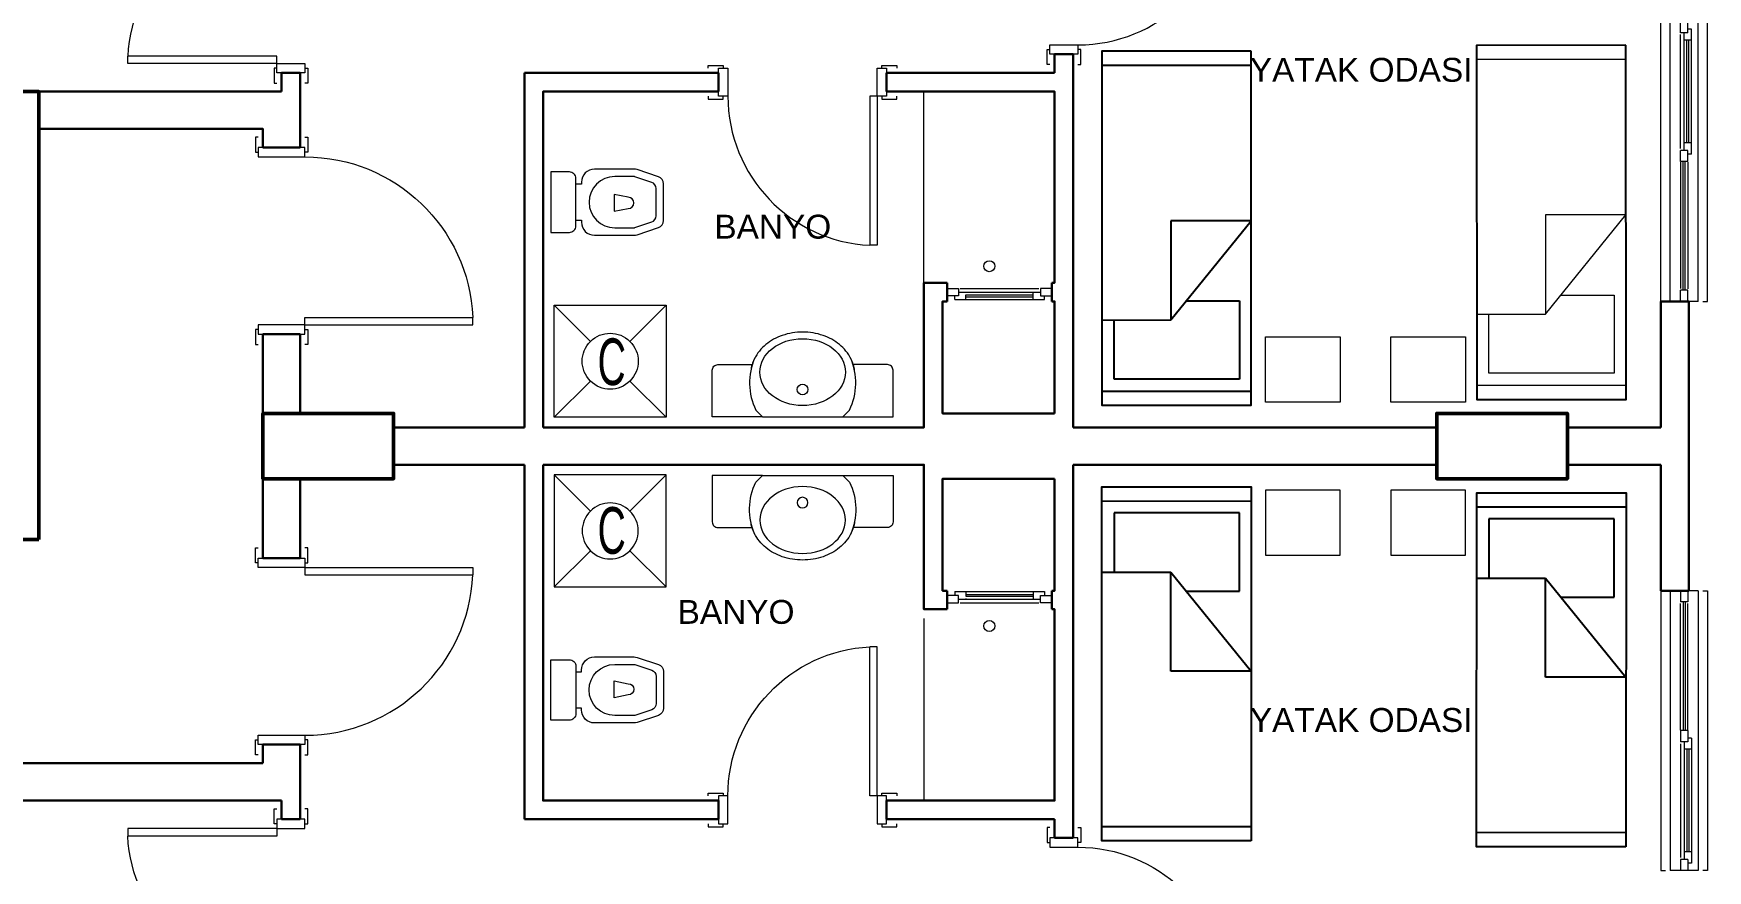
# Model space of a CAD drawing. Header units: millimetres. Extents: x 34 to 2479, y 29 to 1718.
# Drawn here: x 1582 to 2479, y 646 to 1095 of the extents above; entities that cross this region are included whole.
import ezdxf

# ---------------------------------------------------------------- set-up
doc = ezdxf.new("R2010")
doc.units = ezdxf.units.MM
doc.linetypes.add('BORDER', pattern=[1.75, 0.5, -0.25, 0.5, -0.25, 0, -0.25])
for name, color, linetype, lineweight in [('0-Gör-4__0_20_', 6, 'Continuous', 20), ('COLUMN4', 3, 'Continuous', 50), ('duv', 142, 'Continuous', 30), ('DUVAR', 7, 'Continuous', 50), ('KOLON', 1, 'Continuous', 50), ('mahal', 1, 'Continuous', 20), ('PENCERE', 3, 'Continuous', 18), ('SIVA', 254, 'Continuous', 20), ('TEFRIS', 6, 'Continuous', 15)]:
    doc.layers.add(name, color=color, linetype=linetype, lineweight=lineweight)
doc.layers.add('İÇ_ÖLÇÜ', color=7, linetype='Continuous')
doc.styles.add('TECHNICLIGHT', font='Arial')
doc.styles.add('text1', font='Arial')

# ---------------------------------------------------------------- blocks, each defined once
blk = doc.blocks.new('yatak_80')
for p, q in [((98059.694548, -98473.047281), (98059.694548, -98393.047281)), ((98196.134804, -98393.047281), (98196.134804, -98429.917169)), ((98227.879892, -98399.557105), (98196.134804, -98399.557105)), ((98227.879892, -98466.662257), (98227.879892, -98399.557105)), ((98234.264916, -98393.047281), (98234.264916, -98473.047281)), ((98143.004692, -98429.917169), (98196.134804, -98429.917169)), ((98143.004692, -98473.047281), (98143.004692, -98429.917169)), ((98196.134804, -98429.917169), (98143.004692, -98473.047281)), ((98185.954772, -98438.181144), (98185.954772, -98466.662257)), ((98185.954772, -98466.662257), (98227.879892, -98466.662257))]:
    blk.add_line(p, q)
at = {"layer": 'İÇ_ÖLÇÜ', "ltscale": 5}
blk.add_line((98052.104532, -98393.047281), (98241.854932, -98393.047281), dxfattribs=at)
at = {"layer": 'İÇ_ÖLÇÜ', "ltscale": 5, "flags": 128}
blk.add_lwpolyline([(98052.104532, -98473.047281), (98052.104532, -98393.047281), (98241.854932, -98393.047281), (98241.854932, -98473.047281), (98052.104532, -98473.047281)], dxfattribs=at)
blk = doc.blocks.new('a12')
at = {"layer": 'TEFRIS', "flags": 128}
blk.add_lwpolyline([(2349.141181, 932.106835), (2349.141181, 897.106835), (2309.141181, 897.106835), (2309.141181, 932.106835), (2349.141181, 932.106835)], dxfattribs=at)
at = {"layer": 'TEFRIS', "xscale": -1, "rotation": 90.02034}
blk.add_blockref('yatak_80', (-96072.789697, 99105.491741), dxfattribs=at)
blk = doc.blocks.new('A13')
for p, q in [((2191.270162, 994.26116), (2191.289023, 941.131051)), ((2191.289023, 941.131051), (2234.400272, 994.276471)), ((2199.549384, 951.314016), (2228.030495, 951.324127)), ((2228.030495, 951.324127), (2228.045379, 909.39901)), ((2154.419138, 941.117963), (2191.289023, 941.131051)), ((2228.045379, 909.39901), (2160.940231, 909.375187)), ((2154.432674, 902.987853), (2234.432669, 903.016253))]:
    blk.add_line(p, q)
at = {"layer": 'İÇ_ÖLÇÜ', "ltscale": 5, "flags": 128}
blk.add_lwpolyline([(2234.368002, 1085.176626), (2154.368007, 1085.148226), (2154.435368, 895.397837), (2234.435363, 895.426237), (2234.368002, 1085.176626)], dxfattribs=at)
at = {"layer": 'TEFRIS', "flags": 128}
blk.add_lwpolyline([(2282.080136, 932.106835), (2282.080136, 897.106835), (2242.080136, 897.106835), (2242.080136, 932.106835), (2282.080136, 932.106835)], dxfattribs=at)
blk = doc.blocks.new('a55')
for p, q in [((2154.432674, 844.128461), (2234.432669, 844.100061)), ((2160.940231, 837.741126), (2160.928961, 805.99604)), ((2228.045379, 837.717304), (2160.940231, 837.741126)), ((2228.030495, 795.792187), (2228.045379, 837.717304)), ((2154.419138, 805.998351), (2191.289023, 805.985263)), ((2191.270162, 752.855154), (2191.289023, 805.985263)), ((2191.289023, 805.985263), (2234.400272, 752.839843)), ((2199.549384, 795.802297), (2228.030495, 795.792187)), ((2234.400272, 752.839843), (2191.270162, 752.855154)), ((2234.370697, 669.529704), (2154.370702, 669.558104))]:
    blk.add_line(p, q)
at = {"layer": 'İÇ_ÖLÇÜ', "ltscale": 5, "flags": 128}
blk.add_lwpolyline([(2234.368002, 661.939688), (2154.368007, 661.968088), (2154.435368, 851.718477), (2234.435363, 851.690077), (2234.368002, 661.939688)], dxfattribs=at)
at = {"layer": 'TEFRIS', "flags": 128}
blk.add_lwpolyline([(2282.080136, 815.009478), (2282.080136, 850.009478), (2242.080136, 850.009478), (2242.080136, 815.009478), (2282.080136, 815.009478)], dxfattribs=at)
blk = doc.blocks.new('a56')
for p, q in [((2355.124342, 840.953974), (2435.124337, 840.925574)), ((2361.631899, 834.566639), (2361.620629, 802.821553)), ((2428.737046, 834.542817), (2361.631899, 834.566639)), ((2428.722163, 792.617699), (2428.737046, 834.542817)), ((2355.110806, 802.823864), (2391.980691, 802.810775)), ((2391.96183, 749.680666), (2391.980691, 802.810775)), ((2391.980691, 802.810775), (2435.09194, 749.665355)), ((2400.241052, 792.62781), (2428.722163, 792.617699)), ((2435.09194, 749.665355), (2391.96183, 749.680666)), ((2435.062365, 666.355216), (2355.06237, 666.383616))]:
    blk.add_line(p, q)
at = {"layer": 'İÇ_ÖLÇÜ', "ltscale": 5}
blk.add_line((2355.059675, 658.793601), (2355.127036, 848.543989), dxfattribs=at)
at = {"layer": 'İÇ_ÖLÇÜ', "ltscale": 5, "flags": 128}
blk.add_lwpolyline([(2435.05967, 658.765201), (2355.059675, 658.793601), (2355.127036, 848.543989), (2435.127031, 848.515589), (2435.05967, 658.765201)], dxfattribs=at)
at = {"layer": 'TEFRIS', "flags": 128}
blk.add_lwpolyline([(2349.141181, 815.009478), (2349.141181, 850.009478), (2309.141181, 850.009478), (2309.141181, 815.009478), (2349.141181, 815.009478)], dxfattribs=at)
blk = doc.blocks.new('camasır_mak_')
at = {"layer": 'TEFRIS', "color": 1}
for p, q in [((-0.3, 0.45), (0.3, 0.45)), ((-0.3, -0.15), (-0.3, 0.45)), ((0.3, 0.45), (0.3, -0.15)), ((0.3, -0.15), (-0.3, -0.15))]:
    blk.add_line(p, q, dxfattribs=at)
at = {"layer": 'TEFRIS', "color": 2}
for p, q in [((-0.106066, 0.256066), (-0.3, 0.45)), ((0.106066, 0.256066), (0.3, 0.45)), ((-0.3, -0.15), (-0.106066, 0.043934)), ((0.3, -0.15), (0.106066, 0.043934))]:
    blk.add_line(p, q, dxfattribs=at)
blk.add_ellipse((0, 0.15), major_axis=(-0.106066, 0.106066), ratio=1, dxfattribs=at)
at = {"layer": 'TEFRIS', "color": 7, "style": 'TECHNICLIGHT', "text_generation_flag": 4, "width": 0.6}
blk.add_text('C', height=0.25, dxfattribs=at).set_placement((-0.067544, 0.272442))
blk = doc.blocks.new('kapı_100')
at = {"layer": '0-Gör-4__0_20_', "ltscale": 5}
for p, q in [((-14, -2.5), (-14, 5.5)), ((-14, 5.5), (-12.5, 5.5)), ((14, 5.5), (12.5, 5.5)), ((14, -2.5), (14, 5.5)), ((-12.5, -2.5), (-14, -2.5)), ((12.5, -2.5), (14, -2.5)), ((12.5, -5), (102.399937, -5)), ((12.5, -5), (12.5, -9)), ((102.399937, -5), (102.399937, -9)), ((12.5, -9), (102.411045, -9.000494)), ((-14, -105.5), (-14, -97.5)), ((-14, -97.5), (-12.5, -97.5)), ((14, -97.5), (12.5, -97.5)), ((14, -105.5), (14, -97.5)), ((-12.5, -105.5), (-14, -105.5)), ((12.5, -105.5), (14, -105.5))]:
    blk.add_line(p, q, dxfattribs=at)
at = {"layer": '0-Gör-4__0_20_', "ltscale": 5, "flags": 128}
for points in [[(-12.5, 0), (12.5, 0), (12.5, -5), (-12.5, -5), (-12.5, 0)], [(-12.5, -95), (12.5, -95), (12.5, -100), (-12.5, -100), (-12.5, -95)]]:
    blk.add_lwpolyline(points, dxfattribs=at)
at = {"layer": '0-Gör-4__0_20_', "ltscale": 5}
blk.add_arc((12.5, -5), 90, 270, 357.452367, dxfattribs=at)
blk = doc.blocks.new('kapı_10')
at = {"layer": '0-Gör-4__0_20_', "ltscale": 5}
for p, q in [((-9, -2.5), (-9, 5.5)), ((-9, 5.5), (-7.5, 5.5)), ((9, 5.5), (7.5, 5.5)), ((9, -2.5), (9, 5.5)), ((-7.5, -2.5), (-9, -2.5)), ((7.5, -2.5), (9, -2.5)), ((7.5, -5), (87.399937, -5)), ((7.5, -5), (7.5, -9)), ((87.399937, -5), (87.399937, -9)), ((7.5, -9), (87.399937, -9)), ((-9, -95.5), (-9, -87.5)), ((-9, -87.5), (-7.5, -87.5)), ((9, -87.5), (7.5, -87.5)), ((9, -95.5), (9, -87.5)), ((-7.5, -95.5), (-9, -95.5)), ((7.5, -95.5), (9, -95.5))]:
    blk.add_line(p, q, dxfattribs=at)
at = {"layer": '0-Gör-4__0_20_', "ltscale": 5, "flags": 128}
for points in [[(-7.5, 0), (7.5, 0), (7.5, -5), (-7.5, -5), (-7.5, 0)], [(-7.5, -85), (7.5, -85), (7.5, -90), (-7.5, -90), (-7.5, -85)]]:
    blk.add_lwpolyline(points, dxfattribs=at)
at = {"layer": '0-Gör-4__0_20_', "ltscale": 5}
blk.add_arc((7.5, -5), 80, 270, 357.134016, dxfattribs=at)
blk = doc.blocks.new('fsfsdf')
at = {"layer": 'PENCERE', "linetype": 'BORDER', "ltscale": 5}
for p, q in [((550514.589356, 4500932.5103), (550514.589356, 4500936.5103)), ((550520.589356, 4500932.5103), (550520.589356, 4500934.5103))]:
    blk.add_line(p, q, dxfattribs=at)
at = {"layer": 'SIVA'}
for p, q in [((550472.589356, 4500932.5103), (550472.589356, 4500934.5103)), ((550520.589356, 4500932.5103), (550472.589356, 4500932.5103)), ((550518.589356, 4500936.5103), (550474.589356, 4500936.5103)), ((550517.589356, 4500938.5103), (550475.589356, 4500938.5103)), ((550478.589356, 4500932.5103), (550478.589356, 4500936.5103)), ((550514.589356, 4500935.0103), (550478.589356, 4500935.0103))]:
    blk.add_line(p, q, dxfattribs=at)
at = {"layer": 'SIVA', "flags": 128}
blk.add_lwpolyline([(550514.589356, 4500934.0103), (550478.589356, 4500934.0103)], dxfattribs=at)
at = {"layer": 'TEFRIS', "flags": 128}
for points in [[(550468.589356, 4500934.5103), (550468.589356, 4500938.5103), (550471.589356, 4500938.5103), (550474.589356, 4500938.5103), (550474.589356, 4500934.5103), (550468.589356, 4500934.5103)], [(550524.589356, 4500934.5103), (550524.589356, 4500938.5103), (550521.589356, 4500938.5103), (550518.589356, 4500938.5103), (550518.589356, 4500934.5103), (550524.589356, 4500934.5103)]]:
    blk.add_lwpolyline(points, dxfattribs=at)
blk = doc.blocks.new('KLZ_YENİ')
at = {"layer": 'TEFRIS', "flags": 128}
blk.add_lwpolyline([(13.5, -12.7), (13.5, 12.7, 0.414214), (10, 16.2), (0, 16.2), (0, -16.2), (10, -16.2, 0.414214)], format="xyb", close=True, dxfattribs=at)
for points in [[(13.5, -9.7), (16.5, -9.7), (16.5, -10.7, 0.414214), (23.5, -17.7), (44.688612, -17.7, 0.080612), (46.269751, -17.443416), (57.764911, -13.611696, 0.322823), (60.5, -9.816963), (60.5, 9.816963, 0.322823), (57.764911, 13.611696), (46.269751, 17.443416, 0.080612), (44.688612, 17.7), (23.5, 17.7, 0.414214), (16.5, 10.7), (16.5, 9.7), (13.5, 9.7)], [(34.28, -13.7), (44.688612, -13.7, 0.080612), (45.004839, -13.648683), (54.106797, -10.614697, 0.322823), (56.5, -7.294306), (56.5, 7.294306, 0.322823), (54.106797, 10.614697), (45.004839, 13.648683, 0.080612), (44.688612, 13.7), (34.28, 13.7, 0.414214)]]:
    blk.add_lwpolyline(points, format="xyb", dxfattribs=at)
for points in [[(13.628588, 5.7), (13.5, 5.7)], [(41.572213, 2.643619), (34.072213, 4.143619), (34.072213, -4.856381), (41.572213, -3.356381)], [(13.5, -5.7), (13.628588, -5.7)]]:
    blk.add_lwpolyline(points, dxfattribs=at)
at = {"layer": 'TEFRIS'}
for centre, radius, start, end in [((34.28, 0), 13.7, 90, 270), ((41.572213, -0.356381), 3, 270, 90)]:
    blk.add_arc(centre, radius, start, end, dxfattribs=at)
blk = doc.blocks.new('dgdgf')
at = {"layer": 'TEFRIS'}
for p, q in [((1705.215766, -39052.307998), (1705.215766, -39049.807998)), ((1705.215766, -39049.807998), (1855.215766, -39049.807998)), ((1705.215766, -39054.807998), (1855.215766, -39054.807998)), ((1705.215766, -39054.807998), (1705.215766, -39069.807998)), ((1855.215766, -39049.807998), (1855.215766, -39052.307998)), ((1855.215766, -39054.807998), (1855.215766, -39069.807998)), ((1705.215766, -39060.307998), (1711.215766, -39060.307998)), ((1705.215766, -39060.307998), (1705.215766, -39064.307998)), ((1711.215766, -39060.307998), (1711.215766, -39064.307998)), ((1711.215766, -39061.807998), (1780.215766, -39061.807998)), ((1711.215766, -39062.807998), (1780.215766, -39062.807998)), ((1779.96595, -39060.307998), (1712.048566, -39060.307998)), ((1780.215766, -39060.307998), (1786.215766, -39060.307998)), ((1780.215766, -39060.307998), (1780.215766, -39064.307998)), ((1784.215766, -39058.307998), (1851.215766, -39058.307998)), ((1784.215766, -39058.307998), (1784.215766, -39060.307998)), ((1786.215766, -39060.307998), (1786.215766, -39064.307998)), ((1786.215766, -39062.307998), (1849.215766, -39062.307998)), ((1790.215766, -39058.307998), (1790.215766, -39062.307998)), ((1790.215766, -39059.807998), (1845.215766, -39059.807998)), ((1790.215766, -39060.807998), (1845.215766, -39060.807998)), ((1845.215766, -39058.307998), (1845.215766, -39062.307998)), ((1849.215766, -39060.307998), (1855.215766, -39060.307998)), ((1849.215766, -39060.307998), (1849.215766, -39064.307998)), ((1851.215766, -39058.307998), (1851.215766, -39060.307998)), ((1855.215766, -39060.307998), (1855.215766, -39064.307998)), ((1705.215766, -39064.307998), (1711.215766, -39064.307998)), ((1705.215766, -39069.807998), (1855.215766, -39069.807998)), ((1705.215766, -39072.307998), (1705.215766, -39074.807998)), ((1779.96595, -39064.307998), (1712.165762, -39064.307998)), ((1780.215766, -39064.307998), (1786.215766, -39064.307998)), ((1787.215766, -39064.307998), (1848.215766, -39064.307998)), ((1849.215766, -39064.307998), (1855.215766, -39064.307998)), ((1855.215766, -39074.807998), (1855.215766, -39072.307998)), ((1705.215766, -39074.807998), (1855.215766, -39074.807998))]:
    blk.add_line(p, q, dxfattribs=at)
blk = doc.blocks.new('ELLIPSE')
blk.add_circle((0.5, 0.5), 0.5)
blk = doc.blocks.new('LAVABO6')
for p, q in [((0, 0.4572), (0.0762, 0.5334)), ((0, 0.4572), (0, -0.4572)), ((0, -0.4572), (0.0762, -0.5334))]:
    blk.add_line(p, q)
at = {"flags": 128}
blk.add_lwpolyline([(0.526369, -0.590767, 0.09025), (0.662027, -0.55015, 0.104607), (0.82385, -0.419454, 0.089719), (0.927131, -0.232181, 0.081438), (0.9652, 0, 0.081438), (0.927131, 0.232181, 0.089719), (0.82385, 0.419454, 0.104607), (0.662027, 0.55015, 0.09025), (0.526369, 0.590767, 0.11828)], format="xyb", dxfattribs=at)
blk.add_circle((0.311156, 0.001285), 0.06096)
for centre, start, end in [((0.386485, -0.106498), 66.240754, 115.868662), ((0.386485, 0.106498), 244.131338, 293.759246)]:
    blk.add_arc(centre, 0.711159, start, end)
at = {"xscale": 0.762, "yscale": 0.97536, "zscale": 0.762}
blk.add_blockref('ELLIPSE', (0.128276, -0.487005), dxfattribs=at)
blk = doc.blocks.new('LAVABO_1')
at = {"layer": 'TEFRIS', "flags": 128}
for points in [[(0, 21.49983), (0, 48.391721), (24.98988, 48.391721, -0.414214), (27.98988, 45.391721), (27.98988, 26.961304)], [(0, -21.49983), (0, -48.391721), (24.98988, -48.391721, 0.414214), (27.98988, -45.391721), (27.98988, -26.961304)]]:
    blk.add_lwpolyline(points, format="xyb", dxfattribs=at)
at = {"layer": 'TEFRIS', "ltscale": 5, "xscale": -47.025, "yscale": 47.025, "zscale": 47.025, "rotation": 180}
blk.add_blockref('LAVABO6', (0, 0), dxfattribs=at)

msp = doc.modelspace()

# ---------------------------------------------------------------- linework, layer by layer
for p, q in [((2234.370697, 1077.58661), (2154.370702, 1077.55821)), ((2129.081676, 1063.555934), (2129.081676, 961.058157)), ((2234.400272, 994.276471), (2191.270162, 994.26116)), ((2129.081676, 951.058157), (2129.081676, 891.058157)), ((2160.940231, 909.375187), (2160.928961, 941.120274)), ((2129.081676, 796.058157), (2129.081676, 856.058128)), ((2129.081676, 683.560379), (2129.081676, 786.058157))]:
    msp.add_line(p, q)
at = {"flags": 128}
for points in [[(2139.081676, 953.558157), (2139.081676, 883.558157)], [(2139.081676, 791.058157), (2139.081676, 863.558157)]]:
    msp.add_lwpolyline(points, dxfattribs=at)
at = {"layer": 'COLUMN4', "elevation": 64.900577, "flags": 128}
msp.add_lwpolyline([(1585.081676, 823.555934), (1560.081676, 823.555934), (1560.081676, 1063.555934), (1585.081676, 1063.555934), (1585.081676, 823.555934)], dxfattribs=at)
at = {"layer": 'duv'}
for p, q in [((2129.081676, 1083.555934), (2129.081676, 1073.555934)), ((2129.081676, 1083.555934), (2139.081676, 1083.555934)), ((2129.081676, 1083.555934), (2139.081676, 1083.555934)), ((2129.081676, 1083.555934), (2139.081676, 1083.555934)), ((2139.081676, 1083.555934), (2139.081676, 883.558157)), ((1715.081676, 1063.555934), (1715.081676, 1073.555934)), ((1715.081676, 1073.555934), (1725.081676, 1073.555934)), ((1715.081676, 1063.555934), (1715.081676, 1073.555934)), ((1715.081676, 1073.555934), (1725.081676, 1073.555934)), ((1715.081676, 1073.555934), (1725.081676, 1073.555934)), ((1725.081676, 1063.555934), (1725.081676, 1073.555934)), ((1725.081676, 1063.555934), (1725.081676, 1073.555934)), ((1845.081676, 1073.555934), (1845.081676, 883.558157)), ((1845.081676, 1073.555934), (1949.081676, 1073.555934)), ((1949.081676, 1073.555934), (1949.081676, 1063.555934)), ((2039.081676, 1073.555934), (2129.081676, 1073.555934)), ((2039.081676, 1073.555934), (2039.081676, 1063.555934)), ((1266.338649, 1063.555934), (1715.081676, 1063.555934)), ((1705.081676, 1063.555934), (1585.086763, 1063.560702)), ((1725.081676, 1063.555934), (1725.081676, 1033.555934)), ((1725.081676, 1033.555934), (1725.081676, 1063.55514)), ((1855.081676, 1063.555934), (1855.081676, 883.558157)), ((1855.081676, 1063.555934), (1949.081676, 1063.555934)), ((2039.081676, 1063.555934), (2129.081676, 1063.555934)), ((1585.081676, 1043.555934), (1705.081676, 1043.555934)), ((1705.081676, 1043.555934), (1585.085968, 1043.560702)), ((1705.081676, 1033.555934), (1705.081676, 1043.555934)), ((1705.081676, 1043.555934), (1705.081676, 1033.555934)), ((1705.081676, 1043.555934), (1705.081676, 1033.555934)), ((1705.081676, 1033.555934), (1705.081676, 1043.555934)), ((1705.081676, 1033.555934), (1725.081676, 1033.555934)), ((1705.081676, 1033.555934), (1725.081676, 1033.555934)), ((1705.081676, 1033.555934), (1725.081676, 1033.555934)), ((2071.581676, 951.058157, -360.242959), (2071.581676, 961.058157, -360.242959)), ((2127.581676, 951.058157, -183.373924), (2127.581676, 961.058157)), ((2453.762546, 951.058157), (2468.762546, 951.058157)), ((1705.081676, 813.560379), (1705.081676, 933.555934)), ((1705.081676, 933.555934), (1705.081676, 813.560379)), ((1705.081676, 933.555934), (1725.081676, 933.555934)), ((1705.081676, 933.555934), (1725.081676, 933.555934)), ((1705.081676, 933.555934), (1725.081676, 933.555934)), ((1725.081676, 891.058157), (1725.081676, 933.555934)), ((1725.081676, 933.555934), (1725.081676, 891.058157)), ((2069.081676, 891.058157), (2129.081676, 891.058157)), ((1775.081676, 883.558157), (1845.081676, 883.558157)), ((1855.081676, 883.558157), (2059.081676, 883.558157)), ((2139.081676, 883.558157), (2333.762539, 883.558157)), ((2403.762539, 883.558157), (2453.763274, 883.558157)), ((1775.081676, 863.558157), (1845.081676, 863.558157)), ((1845.081676, 673.560379), (1845.081676, 863.558157)), ((1855.081676, 683.560379), (1855.081676, 863.558157)), ((2139.081676, 663.560379), (2139.081676, 863.558157)), ((2139.081676, 863.558157), (2333.762539, 863.558157)), ((2403.762539, 863.558157), (2453.763274, 863.558157)), ((1725.081676, 813.560379), (1725.081676, 856.058157)), ((1725.081676, 856.058157), (1725.081676, 813.560379)), ((2069.081676, 856.058128), (2129.081676, 856.058128)), ((1705.081676, 813.560379), (1725.081676, 813.560379)), ((1705.081676, 813.560379), (1725.081676, 813.560379)), ((2071.581676, 796.058157, -360.242959), (2071.581676, 786.058157, -360.242959)), ((2127.581676, 796.058157, -183.373924), (2127.581676, 786.058157)), ((2453.762546, 796.058157), (2468.762546, 796.058157)), ((1705.081676, 703.560379), (1705.081676, 713.560379)), ((1705.081676, 713.560379), (1705.081676, 703.560379)), ((1705.081676, 713.560379), (1725.081676, 713.560379)), ((1705.081676, 713.560379), (1725.081676, 713.560379)), ((1725.081676, 683.560379), (1725.081676, 713.560379)), ((1725.081676, 713.560379), (1725.081676, 683.561174)), ((807.595622, 703.560379), (1705.081676, 703.560379)), ((1595.081676, 703.560379), (1585.081676, 703.560379)), ((1308.838642, 683.560379), (1715.081676, 683.560379)), ((1715.081676, 683.560379), (1715.081676, 673.560379)), ((1715.081676, 683.560379), (1715.081676, 673.560379)), ((1725.081676, 683.560379), (1725.081676, 673.560379)), ((1725.081676, 683.560379), (1725.081676, 673.560379)), ((1855.081676, 683.560379), (1949.081676, 683.560379)), ((1949.081676, 673.560379), (1949.081676, 683.560379)), ((2039.081676, 683.560379), (2129.081676, 683.560379)), ((2039.081676, 673.560379), (2039.081676, 683.560379)), ((1715.081676, 673.560379), (1725.081676, 673.560379)), ((1715.081676, 673.560379), (1725.081676, 673.560379)), ((1715.081676, 673.560379), (1725.081676, 673.560379)), ((1845.081676, 673.560379), (1949.081676, 673.560379)), ((2039.081676, 673.560379), (2129.081676, 673.560379)), ((2129.081676, 663.560379), (2129.081676, 673.560379)), ((2129.081676, 663.560379), (2139.081676, 663.560379)), ((2129.081676, 663.560379), (2139.081676, 663.560379)), ((2129.081676, 663.560379), (2139.081676, 663.560379))]:
    msp.add_line(p, q, dxfattribs=at)
at = {"layer": 'duv', "flags": 128}
for points in [[(2139.081676, 1083.555934), (2139.081676, 883.558157)], [(1949.081676, 1063.555934), (1855.081676, 1063.555934), (1855.081676, 883.558157)], [(2127.581676, 961.058157), (2129.081676, 961.058157), (2129.081676, 1063.555934), (2039.081676, 1063.555934)], [(1585.090453, 1043.555934), (1705.081676, 1043.555934), (1705.081676, 1033.555934)], [(1855.081676, 883.558157), (2059.081676, 883.558157), (2059.081676, 961.058157), (2071.581676, 961.058157)], [(2059.081676, 883.558157), (2059.081676, 961.058157), (2071.581676, 961.058157)], [(2127.581676, 961.058157), (2129.081676, 961.058157)], [(2129.081676, 891.058157), (2069.081676, 891.058157), (2069.081676, 951.058157), (2071.581676, 951.058157)], [(2127.581676, 951.058157), (2129.081676, 951.058157), (2129.081676, 891.058157)], [(2453.763274, 883.558157), (2453.763274, 951.058157)], [(2468.763274, 951.058157), (2468.763274, 796.058157)], [(1705.081676, 933.555934), (1705.081676, 813.560379)], [(1855.081676, 863.558157), (2059.081676, 863.558157), (2059.081676, 786.058157), (2071.581676, 786.058157)], [(1949.081676, 683.560379), (1855.081676, 683.560379), (1855.081676, 863.558157)], [(2059.081676, 863.558157), (2059.081676, 786.058157), (2071.581676, 786.058157)], [(2139.081676, 663.560379), (2139.081676, 863.558157)], [(2453.763274, 796.058157), (2453.763274, 863.558157)], [(1725.081676, 813.560379), (1725.081676, 856.058157)], [(1725.081676, 813.560379), (1725.081676, 856.058157), (1775.081676, 856.058157)], [(2129.081676, 856.058128), (2069.081676, 856.058128), (2069.081676, 796.058157), (2071.581676, 796.058157)], [(2127.581676, 796.058157), (2129.081676, 796.058157), (2129.081676, 856.058128)], [(2127.581676, 786.058157), (2129.081676, 786.058157), (2129.081676, 683.560379), (2039.081676, 683.560379)], [(2127.581676, 786.058157), (2129.081676, 786.058157)]]:
    msp.add_lwpolyline(points, dxfattribs=at)
at = {"layer": 'İÇ_ÖLÇÜ', "ltscale": 5}
for p, q in [((2154.368007, 1085.148226), (2154.435368, 895.397837)), ((2154.368007, 661.968088), (2154.435368, 851.718477))]:
    msp.add_line(p, q, dxfattribs=at)
at = {"layer": 'KOLON', "flags": 128}
for points in [[(1705.081676, 891.058157), (1705.081676, 856.058157), (1775.081676, 856.058157), (1775.081676, 891.058157), (1705.081676, 891.058157), (1705.081676, 856.058157)], [(2333.762539, 891.058157), (2333.762539, 856.058157), (2403.762539, 856.058157), (2403.762539, 891.058157), (2333.762539, 891.058157), (2333.762539, 856.058157)], [(2333.762539, 891.058157), (2333.762539, 856.058157), (2403.762539, 856.058157), (2403.762539, 891.058157), (2333.762539, 891.058157), (2333.762539, 856.058157)]]:
    msp.add_lwpolyline(points, dxfattribs=at)
at = {"layer": 'TEFRIS'}
for p, q in [((2059.081676, 958.557984), (2059.081676, 1063.555934)), ((2059.081676, 781.05833), (2059.081676, 683.560379))]:
    msp.add_line(p, q, dxfattribs=at)
for centre in [(2094.081676, 969.970123), (2094.081676, 777.146191)]:
    msp.add_circle(centre, 2.954904, dxfattribs=at)

# ---------------------------------------------------------------- block references
for name in ['A13', 'a12', 'a55', 'a56']:
    msp.add_blockref(name, (0, 0))
at = {"layer": 'DUVAR', "ltscale": 5, "xscale": 100, "yscale": 100, "zscale": 100}
msp.add_blockref('camasır_mak_', (1891.051491, 904.037347), dxfattribs=at)
at = {"layer": 'DUVAR', "ltscale": 5, "xscale": -100, "yscale": 100, "zscale": 100, "rotation": 180}
msp.add_blockref('camasır_mak_', (1891.051491, 843.078967), dxfattribs=at)
at = {"layer": 'TEFRIS'}
for name, p in [('kapı_10', (2134.081676, 1173.555934)), ('KLZ_YENİ', (1859.177808, 1004.27045)), ('kapı_100', (1715.081676, 813.560379))]:
    msp.add_blockref(name, p, dxfattribs=at)
for name, p, rotation in [('kapı_10', (1720.081676, 1073.555934), 180), ('kapı_10', (2039.081676, 1068.555934), 270), ('LAVABO_1', (1994.147522, 857.869085), 270), ('fsfsdf', (552596.171032, 4501728.068457, -183.373924), 180), ('dgdgf', (41528.571273, 2501.273923), 270)]:
    msp.add_blockref(name, p, dxfattribs=dict(at, rotation=rotation))
at = {"layer": 'TEFRIS', "xscale": -1}
for name, p, rotation in [('dgdgf', (41528.571273, -754.157609), 270), ('kapı_100', (1715.081676, 933.555934), 180), ('LAVABO_1', (1994.147522, 889.247229), 270), ('kapı_10', (2039.081676, 678.560379), 270), ('KLZ_YENİ', (1859.177808, 742.845864), 180), ('kapı_10', (2134.081676, 573.560379), 180)]:
    msp.add_blockref(name, p, dxfattribs=dict(at, rotation=rotation))
for name, p in [('fsfsdf', (552596.171032, -4499980.452144, -91.686962)), ('kapı_10', (1720.081676, 673.560379))]:
    msp.add_blockref(name, p, dxfattribs=at)

# ---------------------------------------------------------------- texts
at = {"layer": 'mahal', "char_height": 12.8, "attachment_point": 2, "style": 'text1'}
for s, insert, width in [('YATAK ODASI', (2293.256638, 1081.624106), 140.564968), ('BANYO', (1978.142395, 997.560301), 102.580941), ('BANYO', (1958.468764, 791.082821), 102.580941), ('YATAK ODASI', (2293.256638, 733.163598), 140.564968)]:
    msp.add_mtext(s, dxfattribs=dict(at, insert=insert, width=width))

doc.saveas('drawing.dxf')
